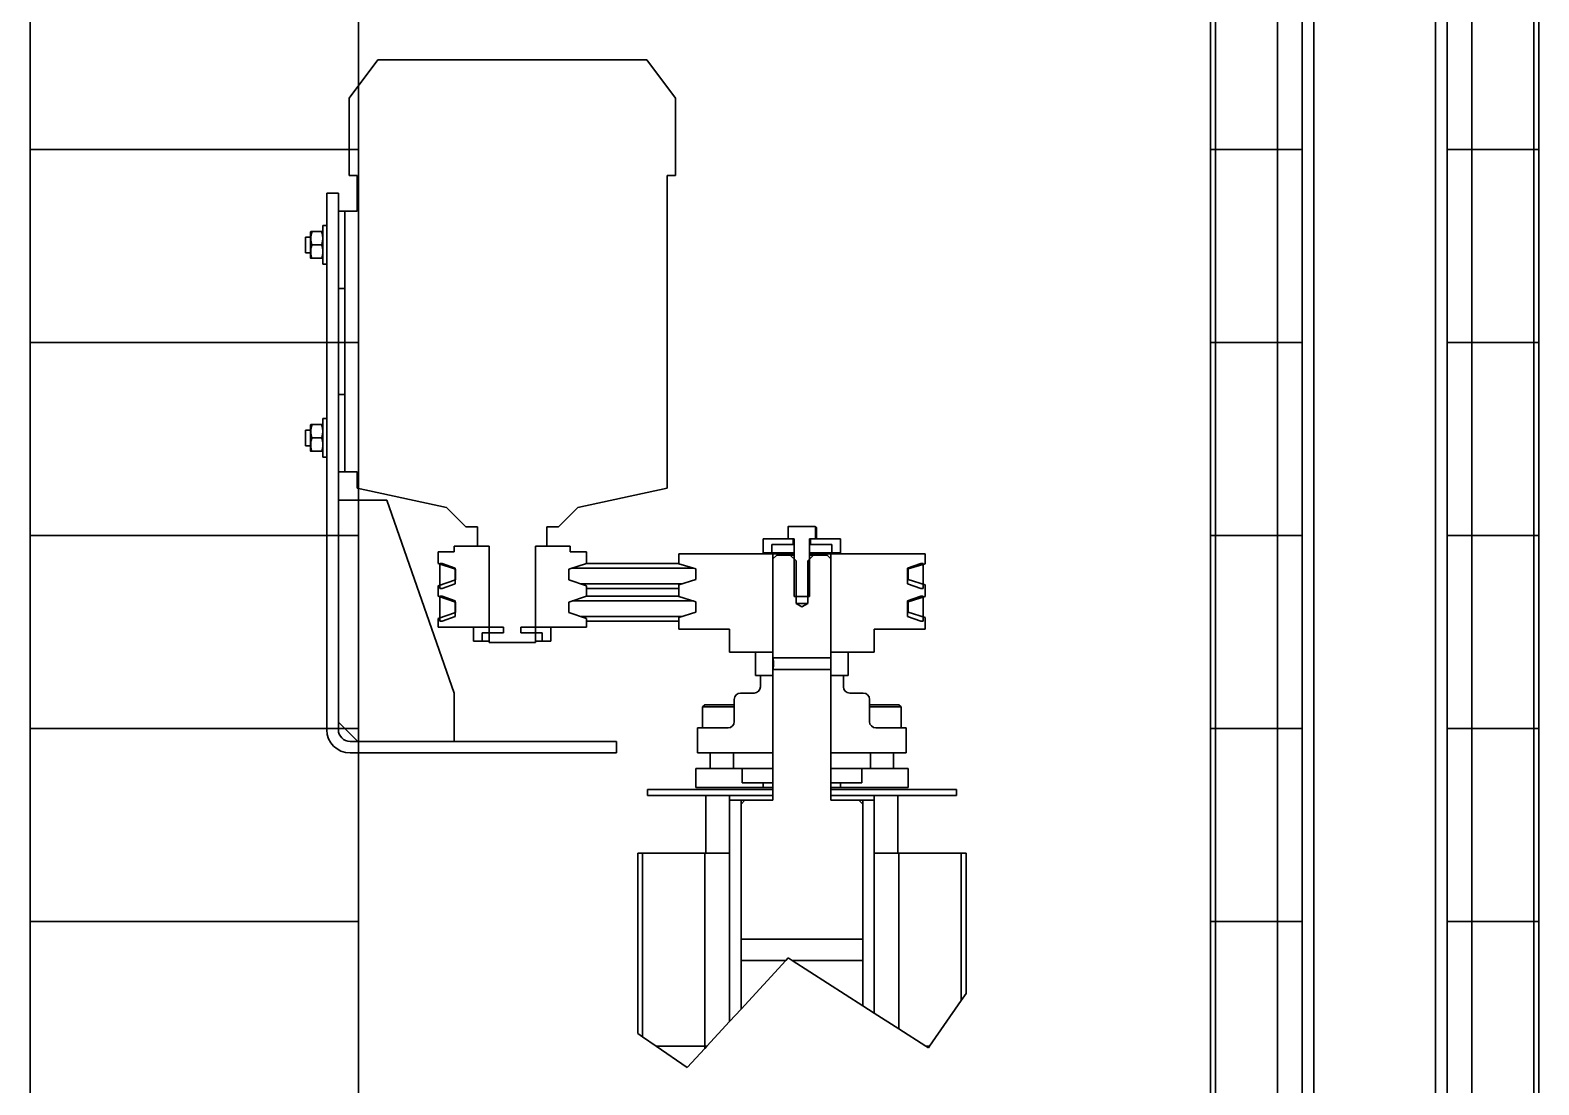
# Model space of a CAD drawing. Header units: millimetres. Extents: x 460 to 1241, y 241 to 3281.
# Drawn here: x 460 to 1241, y 586 to 1132 of the extents above; entities that cross this region are included whole.
import ezdxf

# ---------------------------------------------------------------- set-up
doc = ezdxf.new("R2010")
doc.units = ezdxf.units.MM
doc.layers.add('Break Lines', color=255, linetype='Continuous', lineweight=50)
doc.layers.add('Visible Edges', color=255, linetype='Continuous', lineweight=50)

msp = doc.modelspace()

# ---------------------------------------------------------------- linework, layer by layer
at = {"layer": 'Break Lines', "linetype": 'Continuous', "lineweight": 35}
for p, q in [((851.05, 650.05), (827.88, 624.85)), ((852.26, 651.36), (851.05, 650.05)), ((854.29, 650.05), (852.26, 651.36)), ((890.88, 626.56), (854.29, 650.05)), ((944.38, 632.97), (941.88, 629.35)), ((896.88, 622.71), (890.88, 626.56)), ((941.88, 629.35), (925.46, 605.55)), ((821.88, 618.33), (810.14, 605.55)), ((827.88, 624.85), (821.88, 618.33)), ((821.88, 618.33), (821.88, 618.33)), ((909.63, 614.52), (896.88, 622.71)), ((776.88, 610.41), (774.38, 612.13)), ((783.91, 605.55), (776.88, 610.41)), ((923.6, 605.55), (909.63, 614.52)), ((799.95, 594.48), (783.91, 605.55)), ((809.13, 604.46), (799.95, 594.48)), ((810.14, 605.55), (809.13, 604.46)), ((924.89, 604.73), (923.6, 605.55)), ((925.46, 605.55), (924.89, 604.73))]:
    msp.add_line(p, q, dxfattribs=at).dxf.unprotected_set("ltscale", 0)
at = {"layer": 'Visible Edges', "linetype": 'Continuous', "lineweight": 35}
for p, q in [((1118.46, 2897.68), (1118.46, 344.68)), ((1193.46, 344.68), (1193.46, 2897.68)), ((1124.46, 344.68), (1124.46, 2814.68)), ((1187.46, 2814.68), (1187.46, 344.68)), ((459.77, 1170.18), (459.77, 1070.18)), ((629.77, 1170.18), (629.77, 1070.18)), ((1070.96, 1170.18), (1070.96, 1070.18)), ((1073.46, 1070.18), (1073.46, 1170.18)), ((1105.71, 1170.18), (1105.71, 1070.18)), ((1118.46, 1070.18), (1118.46, 1170.18)), ((1193.46, 1170.18), (1193.46, 1070.18)), ((1206.21, 1070.18), (1206.21, 1170.18)), ((1238.46, 1170.18), (1238.46, 1070.18)), ((1240.96, 1070.18), (1240.96, 1170.18)), ((639.75, 1116.75), (624.88, 1096.75)), ((779.01, 1116.75), (639.75, 1116.75)), ((793.88, 1096.75), (779.01, 1116.75)), ((624.88, 1096.75), (624.88, 1056.75)), ((793.88, 1056.75), (793.88, 1096.75)), ((629.77, 1070.18), (459.77, 1070.18)), ((459.77, 1070.18), (459.77, 970.18)), ((629.77, 1070.18), (459.77, 1070.18)), ((629.77, 1070.18), (629.77, 970.18)), ((1073.46, 1070.18), (1070.96, 1070.18)), ((1070.96, 1070.18), (1070.96, 970.18)), ((1070.96, 1070.18), (1073.46, 1070.18)), ((1073.46, 970.18), (1073.46, 1070.18)), ((1073.46, 1070.18), (1105.71, 1070.18)), ((1105.71, 1070.18), (1073.46, 1070.18)), ((1118.46, 1070.18), (1105.71, 1070.18)), ((1105.71, 1070.18), (1105.71, 970.18)), ((1105.71, 1070.18), (1118.46, 1070.18)), ((1118.46, 970.18), (1118.46, 1070.18)), ((1118.46, 1070.18), (1118.46, 1070.18)), ((1118.46, 1070.18), (1118.46, 1070.18)), ((1193.46, 1070.18), (1193.46, 970.18)), ((1206.21, 1070.18), (1193.46, 1070.18)), ((1193.46, 1070.18), (1206.21, 1070.18)), ((1206.21, 970.18), (1206.21, 1070.18)), ((1206.21, 1070.18), (1238.46, 1070.18)), ((1238.46, 1070.18), (1206.21, 1070.18)), ((1240.96, 1070.18), (1238.46, 1070.18)), ((1238.46, 1070.18), (1238.46, 970.18)), ((1238.46, 1070.18), (1240.96, 1070.18)), ((1240.96, 970.18), (1240.96, 1070.18)), ((624.88, 1056.75), (629.13, 1056.75)), ((629.13, 1056.75), (629.13, 1038.25)), ((789.63, 1056.75), (793.88, 1056.75)), ((789.63, 894.75), (789.63, 1056.75)), ((613.38, 1047.55), (613.38, 769.55)), ((619.38, 1047.55), (613.38, 1047.55)), ((619.38, 769.55), (619.38, 1047.55)), ((619.38, 1038.25), (622.63, 1038.25)), ((622.63, 1038.25), (622.63, 903.25)), ((629.13, 1038.25), (622.63, 1038.25)), ((602.38, 1020.75), (602.38, 1024.75)), ((604.98, 1024.75), (602.38, 1024.75)), ((604.98, 1027.43), (605.13, 1027.68)), ((604.98, 1027.43), (604.98, 1013.83)), ((605.74, 1027.68), (610.62, 1027.68)), ((611.38, 1027.43), (611.23, 1027.68)), ((611.38, 1020.75), (611.38, 1030.75)), ((613.38, 1030.75), (611.38, 1030.75)), ((602.38, 1016.75), (602.38, 1020.75)), ((604.98, 1016.75), (602.38, 1016.75)), ((605.68, 1020.75), (610.69, 1020.75)), ((611.38, 1010.75), (611.38, 1020.75)), ((605.61, 1013.83), (610.75, 1013.83)), ((613.38, 1010.75), (611.38, 1010.75)), ((622.63, 998.25), (619.38, 998.25)), ((629.77, 970.18), (459.77, 970.18)), ((459.77, 970.18), (459.77, 870.18)), ((629.77, 970.18), (459.77, 970.18)), ((629.77, 970.18), (629.77, 870.18)), ((1073.46, 970.18), (1070.96, 970.18)), ((1070.96, 970.18), (1070.96, 870.18)), ((1070.96, 970.18), (1073.46, 970.18)), ((1073.46, 870.18), (1073.46, 970.18)), ((1073.46, 970.18), (1105.71, 970.18)), ((1105.71, 970.18), (1073.46, 970.18)), ((1118.46, 970.18), (1105.71, 970.18)), ((1105.71, 970.18), (1105.71, 870.18)), ((1105.71, 970.18), (1118.46, 970.18)), ((1118.46, 870.18), (1118.46, 970.18)), ((1118.46, 970.18), (1118.46, 970.18)), ((1118.46, 970.18), (1118.46, 970.18)), ((1193.46, 970.18), (1193.46, 870.18)), ((1206.21, 970.18), (1193.46, 970.18)), ((1193.46, 970.18), (1206.21, 970.18)), ((1206.21, 870.18), (1206.21, 970.18)), ((1206.21, 970.18), (1238.46, 970.18)), ((1238.46, 970.18), (1206.21, 970.18)), ((1240.96, 970.18), (1238.46, 970.18)), ((1238.46, 970.18), (1238.46, 870.18)), ((1238.46, 970.18), (1240.96, 970.18)), ((1240.96, 870.18), (1240.96, 970.18)), ((619.38, 943.25), (622.63, 943.25)), ((611.38, 930.75), (611.38, 920.75)), ((611.38, 930.75), (613.38, 930.75)), ((602.38, 920.75), (602.38, 924.75)), ((604.98, 924.75), (602.38, 924.75)), ((604.98, 927.43), (605.13, 927.68)), ((604.98, 927.43), (604.98, 913.83)), ((605.74, 927.68), (610.62, 927.68)), ((611.38, 927.43), (611.23, 927.68)), ((602.38, 916.75), (602.38, 920.75)), ((604.98, 916.75), (602.38, 916.75)), ((605.68, 920.75), (610.69, 920.75)), ((611.38, 920.75), (611.38, 910.75)), ((605.61, 913.83), (610.75, 913.83)), ((611.38, 910.75), (613.38, 910.75)), ((622.63, 903.25), (619.38, 903.25)), ((622.63, 903.25), (629.13, 903.25)), ((629.13, 903.25), (629.13, 894.75)), ((629.13, 894.75), (675.38, 884.75)), ((743.38, 884.75), (789.63, 894.75)), ((619.38, 888.55), (644.38, 888.55)), ((644.38, 888.55), (679.38, 788.55)), ((675.38, 884.75), (685.38, 874.75)), ((733.38, 874.75), (743.38, 884.75)), ((852.46, 874.95), (852.3, 874.87)), ((852.46, 874.95), (852.31, 874.87)), ((852.46, 874.95), (852.46, 874.95)), ((866.06, 874.95), (852.46, 874.95)), ((866.06, 874.95), (866.06, 874.95)), ((866.06, 874.95), (866.46, 874.72)), ((866.46, 874.72), (866.06, 874.95)), ((629.77, 870.18), (459.77, 870.18)), ((459.77, 870.18), (459.77, 770.18)), ((629.77, 870.18), (459.77, 870.18)), ((629.77, 870.18), (629.77, 770.18)), ((685.38, 874.75), (691.38, 874.75)), ((691.38, 874.75), (691.38, 864.75)), ((727.38, 874.75), (733.38, 874.75)), ((727.38, 864.75), (727.38, 874.75)), ((839.38, 868.55), (839.38, 861.25)), ((854.88, 868.55), (839.38, 868.55)), ((852.3, 874.87), (852.3, 868.55)), ((852.3, 868.55), (855.38, 868.55)), ((854.88, 865.55), (854.88, 868.55)), ((855.38, 868.55), (855.38, 838.55)), ((863.38, 838.55), (863.38, 868.55)), ((863.38, 868.55), (866.46, 868.55)), ((863.88, 868.55), (863.88, 865.55)), ((879.38, 868.55), (863.88, 868.55)), ((866.46, 868.55), (866.46, 874.72)), ((866.98, 868.55), (866.98, 874.2)), ((879.38, 861.25), (879.38, 868.55)), ((1073.46, 870.18), (1070.96, 870.18)), ((1070.96, 870.18), (1070.96, 770.18)), ((1070.96, 870.18), (1073.46, 870.18)), ((1073.46, 770.18), (1073.46, 870.18)), ((1073.46, 870.18), (1105.71, 870.18)), ((1105.71, 870.18), (1073.46, 870.18)), ((1118.46, 870.18), (1105.71, 870.18)), ((1105.71, 870.18), (1105.71, 770.18)), ((1105.71, 870.18), (1118.46, 870.18)), ((1118.46, 770.18), (1118.46, 870.18)), ((1118.46, 870.18), (1118.46, 870.18)), ((1118.46, 870.18), (1118.46, 870.18)), ((1193.46, 870.18), (1193.46, 770.18)), ((1206.21, 870.18), (1193.46, 870.18)), ((1193.46, 870.18), (1206.21, 870.18)), ((1206.21, 770.18), (1206.21, 870.18)), ((1206.21, 870.18), (1238.46, 870.18)), ((1238.46, 870.18), (1206.21, 870.18)), ((1240.96, 870.18), (1238.46, 870.18)), ((1238.46, 870.18), (1238.46, 770.18)), ((1238.46, 870.18), (1240.96, 870.18)), ((1240.96, 770.18), (1240.96, 870.18)), ((670.98, 861.75), (670.98, 855.77)), ((679.38, 861.75), (670.98, 861.75)), ((679.38, 864.75), (679.38, 861.75)), ((697.38, 864.75), (679.38, 864.75)), ((691.38, 864.75), (697.38, 864.75)), ((697.38, 864.75), (697.38, 814.75)), ((697.38, 822.75), (697.38, 864.75)), ((721.38, 864.75), (727.38, 864.75)), ((721.38, 814.75), (721.38, 864.75)), ((721.38, 864.75), (721.38, 822.75)), ((739.38, 864.75), (721.38, 864.75)), ((739.38, 861.75), (739.38, 864.75)), ((747.78, 861.75), (739.38, 861.75)), ((747.78, 855.77), (747.78, 861.75)), ((795.58, 860.75), (795.58, 855.61)), ((844.38, 860.75), (795.58, 860.75)), ((839.38, 861.25), (843.88, 861.25)), ((843.88, 865.55), (854.88, 865.55)), ((843.88, 861.25), (843.88, 865.55)), ((855.38, 861.25), (843.88, 861.25)), ((844.38, 860.75), (855.38, 860.75)), ((844.38, 809.75), (844.38, 860.75)), ((846.38, 860.05), (844.38, 858.05)), ((853.38, 860.05), (846.38, 860.05)), ((853.38, 860.05), (855.38, 860.05)), ((856.38, 857.05), (853.38, 860.05)), ((855.38, 865.55), (854.88, 865.55)), ((865.38, 860.05), (862.38, 857.05)), ((863.88, 865.55), (863.38, 865.55)), ((874.88, 861.25), (863.38, 861.25)), ((863.38, 860.75), (871.91, 860.75)), ((863.38, 860.05), (865.38, 860.05)), ((863.88, 865.55), (874.88, 865.55)), ((872.38, 860.05), (865.38, 860.05)), ((871.91, 860.05), (871.91, 860.75)), ((871.91, 860.75), (874.37, 860.75)), ((874.38, 858.05), (872.38, 860.05)), ((874.37, 860.75), (874.37, 858.07)), ((874.37, 860.75), (874.38, 860.75)), ((874.38, 860.75), (874.38, 809.75)), ((923.18, 860.75), (874.38, 860.75)), ((874.88, 865.55), (874.88, 861.25)), ((874.88, 861.25), (879.38, 861.25)), ((923.18, 855.61), (923.18, 860.75)), ((670.98, 855.77), (680.03, 852.74)), ((671.88, 855.75), (671.88, 842.75)), ((673.13, 855.75), (671.88, 855.75)), ((679.88, 853.3), (673.13, 855.75)), ((679.88, 845.21), (679.88, 853.3)), ((680.03, 852.74), (680.03, 847.24)), ((738.74, 852.74), (747.78, 855.77)), ((738.74, 847.24), (738.74, 852.74)), ((803.16, 853.3), (740.41, 853.3)), ((795.58, 855.75), (747.75, 855.75)), ((795.58, 855.61), (804.38, 852.92)), ((804.38, 852.92), (804.38, 847.42)), ((844.38, 858.05), (844.38, 806.75)), ((856.38, 835.05), (856.38, 857.05)), ((862.38, 857.05), (862.38, 835.05)), ((874.38, 806.75), (874.38, 858.05)), ((920.88, 855.75), (914.13, 853.3)), ((914.13, 853.3), (914.13, 845.21)), ((914.38, 852.92), (923.18, 855.61)), ((914.38, 847.42), (914.38, 852.92)), ((922.13, 855.75), (920.88, 855.75)), ((922.13, 842.75), (922.13, 855.75)), ((680.03, 847.24), (670.98, 844.21)), ((670.98, 844.21), (670.98, 838.77)), ((673.13, 842.75), (679.88, 845.21)), ((747.78, 844.21), (738.74, 847.24)), ((797.15, 845.21), (744.8, 845.21)), ((747.78, 838.77), (747.78, 844.21)), ((804.38, 847.42), (795.58, 844.73)), ((795.58, 844.73), (795.58, 838.61)), ((914.13, 845.21), (920.88, 842.75)), ((923.18, 844.73), (914.38, 847.42)), ((923.18, 838.61), (923.18, 844.73)), ((670.98, 838.77), (680.03, 835.74)), ((671.88, 842.75), (673.13, 842.75)), ((671.88, 838.75), (671.88, 825.75)), ((673.13, 838.75), (671.88, 838.75)), ((679.88, 836.3), (673.13, 838.75)), ((679.88, 828.21), (679.88, 836.3)), ((738.74, 835.74), (747.78, 838.77)), ((803.16, 836.3), (740.41, 836.3)), ((795.58, 838.75), (747.75, 838.75)), ((795.58, 842.75), (747.78, 842.75)), ((795.58, 838.61), (804.38, 835.92)), ((804.38, 835.92), (804.38, 830.42)), ((855.38, 838.55), (863.38, 838.55)), ((920.88, 838.75), (914.13, 836.3)), ((914.13, 836.3), (914.13, 828.21)), ((914.38, 835.92), (923.18, 838.61)), ((914.38, 830.42), (914.38, 835.92)), ((920.88, 842.75), (922.13, 842.75)), ((922.13, 838.75), (920.88, 838.75)), ((922.13, 825.75), (922.13, 838.75)), ((680.03, 830.24), (670.98, 827.21)), ((673.13, 825.75), (679.88, 828.21)), ((680.03, 835.74), (680.03, 830.24)), ((738.74, 830.24), (738.74, 835.74)), ((747.78, 827.21), (738.74, 830.24)), ((797.15, 828.21), (744.8, 828.21)), ((804.38, 830.42), (795.58, 827.73)), ((862.38, 835.05), (856.38, 835.05)), ((914.13, 828.21), (920.88, 825.75)), ((923.18, 827.73), (914.38, 830.42)), ((670.98, 827.21), (670.98, 822.75)), ((670.98, 822.75), (697.38, 822.75)), ((671.88, 825.75), (673.13, 825.75)), ((689.38, 822.75), (689.38, 815.45)), ((704.88, 822.75), (689.38, 822.75)), ((704.88, 819.75), (704.88, 822.75)), ((713.88, 822.75), (713.88, 819.75)), ((729.38, 822.75), (713.88, 822.75)), ((721.38, 822.75), (747.78, 822.75)), ((729.38, 815.45), (729.38, 822.75)), ((747.78, 822.75), (747.78, 827.21)), ((795.58, 825.75), (747.78, 825.75)), ((795.58, 827.73), (795.58, 821.75)), ((795.58, 821.75), (821.88, 821.75)), ((821.88, 821.75), (821.88, 809.75)), ((896.88, 821.75), (923.18, 821.75)), ((896.88, 809.75), (896.88, 821.75)), ((920.88, 825.75), (922.13, 825.75)), ((923.18, 821.75), (923.18, 827.73)), ((689.38, 815.45), (693.88, 815.45)), ((693.88, 819.75), (704.88, 819.75)), ((693.88, 815.45), (693.88, 819.75)), ((697.38, 815.45), (693.88, 815.45)), ((697.38, 814.75), (721.38, 814.75)), ((713.88, 819.75), (724.88, 819.75)), ((724.88, 815.45), (721.38, 815.45)), ((724.88, 819.75), (724.88, 815.45)), ((724.88, 815.45), (729.38, 815.45)), ((821.88, 809.75), (844.38, 809.75)), ((844.38, 809.75), (835.38, 809.75)), ((835.38, 809.75), (835.38, 797.75)), ((844.38, 809.75), (844.38, 809.75)), ((844.38, 809.75), (844.38, 809.75)), ((844.38, 797.75), (844.38, 809.75)), ((844.38, 806.75), (874.38, 806.75)), ((874.38, 809.75), (896.88, 809.75)), ((874.38, 809.75), (874.38, 797.75)), ((883.38, 809.75), (874.38, 809.75)), ((883.38, 797.75), (883.38, 809.75)), ((835.38, 797.75), (844.38, 797.75)), ((837.88, 797.75), (837.88, 791.8)), ((844.38, 797.75), (837.88, 797.75)), ((844.38, 800.75), (844.38, 733.05)), ((874.38, 800.75), (844.38, 800.75)), ((844.38, 797.75), (844.38, 797.75)), ((844.38, 797.75), (844.38, 797.75)), ((844.38, 757.55), (844.38, 797.75)), ((874.38, 733.05), (874.38, 800.75)), ((874.38, 797.75), (883.38, 797.75)), ((874.38, 797.75), (874.38, 757.55)), ((880.88, 797.75), (874.38, 797.75)), ((880.88, 791.8), (880.88, 797.75)), ((679.38, 788.55), (679.38, 763.55)), ((809.12, 782.55), (807.92, 781.35)), ((818.93, 781.35), (807.92, 781.35)), ((807.92, 770.55), (807.92, 781.35)), ((809.12, 782.55), (818.8, 782.55)), ((818.8, 782.55), (824.38, 782.55)), ((824.38, 781.35), (818.93, 781.35)), ((824.38, 785.3), (824.38, 773.8)), ((834.63, 788.55), (827.63, 788.55)), ((891.13, 788.55), (884.13, 788.55)), ((894.38, 773.8), (894.38, 785.3)), ((894.38, 782.55), (909.64, 782.55)), ((910.84, 781.35), (894.38, 781.35)), ((909.64, 782.55), (910.84, 781.35)), ((910.84, 770.55), (910.84, 781.35)), ((629.38, 763.55), (619.38, 773.55)), ((629.77, 770.18), (459.77, 770.18)), ((459.77, 770.18), (459.77, 670.18)), ((629.77, 770.18), (459.77, 770.18)), ((629.77, 770.18), (629.77, 670.18)), ((805.38, 770.55), (805.38, 757.55)), ((821.13, 770.55), (805.38, 770.55)), ((913.38, 770.55), (897.63, 770.55)), ((913.38, 757.55), (913.38, 770.55)), ((1073.46, 770.18), (1070.96, 770.18)), ((1070.96, 770.18), (1070.96, 670.18)), ((1070.96, 770.18), (1073.46, 770.18)), ((1073.46, 670.18), (1073.46, 770.18)), ((1073.46, 770.18), (1105.71, 770.18)), ((1105.71, 770.18), (1073.46, 770.18)), ((1118.46, 770.18), (1105.71, 770.18)), ((1105.71, 770.18), (1105.71, 670.18)), ((1105.71, 770.18), (1118.46, 770.18)), ((1118.46, 670.18), (1118.46, 770.18)), ((1118.46, 770.18), (1118.46, 770.18)), ((1118.46, 770.18), (1118.46, 770.18)), ((1193.46, 770.18), (1193.46, 670.18)), ((1206.21, 770.18), (1193.46, 770.18)), ((1193.46, 770.18), (1206.21, 770.18)), ((1206.21, 670.18), (1206.21, 770.18)), ((1206.21, 770.18), (1238.46, 770.18)), ((1238.46, 770.18), (1206.21, 770.18)), ((1240.96, 770.18), (1238.46, 770.18)), ((1238.46, 770.18), (1238.46, 670.18)), ((1238.46, 770.18), (1240.96, 770.18)), ((1240.96, 670.18), (1240.96, 770.18)), ((763.38, 763.55), (625.38, 763.55)), ((763.38, 757.55), (763.38, 763.55)), ((625.38, 757.55), (763.38, 757.55)), ((805.38, 757.55), (844.38, 757.55)), ((811.88, 757.55), (811.88, 749.55)), ((823.88, 757.55), (823.88, 749.55)), ((844.38, 757.55), (844.38, 757.55)), ((874.38, 757.55), (913.38, 757.55)), ((894.88, 757.55), (894.88, 749.55)), ((906.88, 757.55), (906.88, 749.55)), ((804.38, 749.55), (804.38, 739.55)), ((828.38, 749.55), (804.38, 749.55)), ((828.38, 749.55), (844.38, 749.55)), ((828.38, 742.05), (828.38, 749.55)), ((874.38, 749.55), (890.38, 749.55)), ((890.38, 749.55), (890.38, 742.05)), ((914.38, 749.55), (890.38, 749.55)), ((914.38, 739.55), (914.38, 749.55)), ((779.38, 738.55), (779.38, 735.55)), ((844.38, 738.55), (779.38, 738.55)), ((779.38, 735.55), (844.38, 735.55)), ((804.38, 739.55), (839.38, 739.55)), ((809.63, 735.55), (809.63, 705.55)), ((821.88, 735.55), (809.63, 735.55)), ((821.88, 705.55), (821.88, 735.55)), ((839.38, 742.05), (828.38, 742.05)), ((844.38, 742.05), (839.38, 742.05)), ((839.38, 739.55), (839.38, 742.05)), ((844.38, 739.55), (839.38, 739.55)), ((844.38, 738.55), (844.38, 738.55)), ((844.38, 735.55), (844.38, 738.55)), ((844.38, 735.55), (844.38, 735.55)), ((879.38, 742.05), (874.38, 742.05)), ((879.38, 739.55), (874.38, 739.55)), ((939.38, 738.55), (874.38, 738.55)), ((874.38, 738.55), (874.38, 735.55)), ((874.38, 735.55), (939.38, 735.55)), ((879.38, 742.05), (879.38, 739.55)), ((890.38, 742.05), (879.38, 742.05)), ((879.38, 739.55), (914.38, 739.55)), ((909.13, 735.55), (896.88, 735.55)), ((896.88, 735.55), (896.88, 705.55)), ((909.13, 705.55), (909.13, 735.55)), ((939.38, 735.55), (939.38, 738.55)), ((821.88, 733.05), (821.88, 618.33)), ((827.88, 733.05), (821.88, 733.05)), ((829.88, 733.05), (827.88, 731.05)), ((827.88, 733.05), (829.88, 733.05)), ((827.88, 722.05), (827.88, 733.05)), ((827.88, 731.05), (827.88, 661.05)), ((844.38, 733.05), (829.88, 733.05)), ((888.88, 733.05), (874.38, 733.05)), ((890.88, 731.05), (888.88, 733.05)), ((888.88, 733.05), (890.88, 733.05)), ((890.88, 733.05), (890.88, 722.05)), ((896.88, 733.05), (890.88, 733.05)), ((890.88, 661.05), (890.88, 731.05)), ((896.88, 622.71), (896.88, 733.05)), ((827.87, 722.05), (827.88, 722.05)), ((827.87, 650.05), (827.87, 722.05)), ((890.88, 722.05), (890.9, 722.05)), ((890.9, 722.05), (890.9, 650.05)), ((776.88, 705.55), (774.38, 705.55)), ((774.38, 705.55), (774.38, 612.13)), ((776.88, 610.41), (776.88, 705.55)), ((776.88, 705.55), (809.13, 705.55)), ((821.88, 705.55), (809.13, 705.55)), ((809.13, 705.55), (809.13, 605.55)), ((809.63, 705.55), (821.88, 705.55)), ((821.88, 705.55), (821.88, 705.55)), ((821.88, 618.33), (821.88, 705.55)), ((821.88, 705.55), (821.88, 705.55)), ((896.88, 705.55), (909.13, 705.55)), ((896.88, 705.55), (896.88, 622.71)), ((909.63, 705.55), (896.88, 705.55)), ((909.63, 614.52), (909.63, 705.55)), ((909.63, 705.55), (941.88, 705.55)), ((944.38, 705.55), (941.88, 705.55)), ((941.88, 705.55), (941.88, 629.35)), ((944.38, 632.97), (944.38, 705.55)), ((629.77, 670.18), (459.77, 670.18)), ((459.77, 670.18), (459.77, 570.18)), ((629.77, 670.18), (459.77, 670.18)), ((629.77, 670.18), (629.77, 570.18)), ((1073.46, 670.18), (1070.96, 670.18)), ((1070.96, 670.18), (1070.96, 570.18)), ((1070.96, 670.18), (1073.46, 670.18)), ((1073.46, 570.18), (1073.46, 670.18)), ((1073.46, 670.18), (1105.71, 670.18)), ((1105.71, 670.18), (1073.46, 670.18)), ((1118.46, 670.18), (1105.71, 670.18)), ((1105.71, 670.18), (1105.71, 570.18)), ((1105.71, 670.18), (1118.46, 670.18)), ((1118.46, 570.18), (1118.46, 670.18)), ((1118.46, 670.18), (1118.46, 670.18)), ((1118.46, 670.18), (1118.46, 670.18)), ((1193.46, 670.18), (1193.46, 570.18)), ((1206.21, 670.18), (1193.46, 670.18)), ((1193.46, 670.18), (1206.21, 670.18)), ((1206.21, 570.18), (1206.21, 670.18)), ((1206.21, 670.18), (1238.46, 670.18)), ((1238.46, 670.18), (1206.21, 670.18)), ((1240.96, 670.18), (1238.46, 670.18)), ((1238.46, 670.18), (1238.46, 570.18)), ((1238.46, 670.18), (1240.96, 670.18)), ((1240.96, 570.18), (1240.96, 670.18)), ((827.88, 661.05), (890.88, 661.05)), ((827.88, 650.05), (827.87, 650.05)), ((827.88, 624.85), (827.88, 650.05)), ((851.05, 650.05), (827.88, 650.05)), ((890.88, 650.05), (854.29, 650.05)), ((890.9, 650.05), (890.88, 650.05)), ((890.88, 650.05), (890.88, 626.56)), ((783.91, 605.55), (809.13, 605.55)), ((809.13, 605.55), (783.91, 605.55)), ((809.13, 605.55), (809.13, 604.46)), ((810.14, 605.55), (809.13, 605.55)), ((809.13, 605.55), (810.14, 605.55)), ((923.6, 605.55), (925.46, 605.55)), ((925.46, 605.55), (923.6, 605.55))]:
    msp.add_line(p, q, dxfattribs=at).dxf.unprotected_set("ltscale", 0)
for points in [[(605.74, 1027.68), (605.63, 1027.35), (605.53, 1027.03), (605.45, 1026.72), (605.37, 1026.42), (605.31, 1026.13), (605.25, 1025.84), (605.21, 1025.56), (605.17, 1025.28), (605.14, 1025.01), (605.11, 1024.74), (605.1, 1024.47), (605.09, 1024.2), (605.09, 1023.93), (605.1, 1023.66), (605.12, 1023.39), (605.15, 1023.12), (605.18, 1022.84), (605.22, 1022.57), (605.28, 1022.28), (605.34, 1021.99), (605.4, 1021.69), (605.48, 1021.39), (605.57, 1021.08), (605.68, 1020.75)], [(605.13, 1027.68), (605.13, 1027.68), (605.13, 1027.68), (605.14, 1027.68), (605.15, 1027.68), (605.15, 1027.68), (605.17, 1027.68), (605.18, 1027.68), (605.19, 1027.68), (605.21, 1027.68), (605.23, 1027.68), (605.25, 1027.68), (605.27, 1027.68), (605.3, 1027.68), (605.33, 1027.68), (605.36, 1027.68), (605.39, 1027.68), (605.42, 1027.68), (605.46, 1027.68), (605.5, 1027.68), (605.54, 1027.68), (605.59, 1027.68), (605.64, 1027.68), (605.69, 1027.68), (605.74, 1027.68)], [(610.69, 1020.75), (610.79, 1021.08), (610.88, 1021.39), (610.96, 1021.69), (611.03, 1021.99), (611.09, 1022.28), (611.14, 1022.57), (611.18, 1022.84), (611.22, 1023.12), (611.24, 1023.39), (611.26, 1023.66), (611.27, 1023.93), (611.27, 1024.2), (611.26, 1024.47), (611.25, 1024.74), (611.23, 1025.01), (611.2, 1025.28), (611.16, 1025.56), (611.11, 1025.84), (611.05, 1026.13), (610.99, 1026.42), (610.91, 1026.72), (610.83, 1027.03), (610.73, 1027.35), (610.62, 1027.68)], [(610.62, 1027.68), (610.68, 1027.68), (610.73, 1027.68), (610.78, 1027.68), (610.82, 1027.68), (610.86, 1027.68), (610.9, 1027.68), (610.94, 1027.68), (610.97, 1027.68), (611.01, 1027.68), (611.04, 1027.68), (611.06, 1027.68), (611.09, 1027.68), (611.11, 1027.68), (611.13, 1027.68), (611.15, 1027.68), (611.17, 1027.68), (611.19, 1027.68), (611.2, 1027.68), (611.21, 1027.68), (611.22, 1027.68), (611.22, 1027.68), (611.23, 1027.68), (611.23, 1027.68), (611.23, 1027.68)], [(605.68, 1020.75), (605.57, 1020.42), (605.47, 1020.1), (605.38, 1019.79), (605.3, 1019.49), (605.24, 1019.2), (605.18, 1018.91), (605.13, 1018.63), (605.09, 1018.35), (605.06, 1018.08), (605.04, 1017.81), (605.03, 1017.54), (605.02, 1017.27), (605.02, 1017), (605.03, 1016.73), (605.05, 1016.47), (605.07, 1016.19), (605.11, 1015.92), (605.15, 1015.64), (605.2, 1015.36), (605.26, 1015.07), (605.34, 1014.77), (605.42, 1014.46), (605.51, 1014.15), (605.61, 1013.83)], [(610.75, 1013.83), (610.86, 1014.15), (610.95, 1014.46), (611.03, 1014.77), (611.1, 1015.07), (611.16, 1015.36), (611.21, 1015.64), (611.25, 1015.92), (611.29, 1016.19), (611.32, 1016.47), (611.33, 1016.73), (611.34, 1017), (611.34, 1017.27), (611.34, 1017.54), (611.32, 1017.81), (611.3, 1018.08), (611.27, 1018.35), (611.23, 1018.63), (611.18, 1018.91), (611.13, 1019.2), (611.06, 1019.49), (610.98, 1019.79), (610.9, 1020.1), (610.8, 1020.42), (610.69, 1020.75)], [(605.61, 1013.83), (605.56, 1013.83), (605.51, 1013.83), (605.47, 1013.83), (605.42, 1013.83), (605.38, 1013.83), (605.34, 1013.83), (605.3, 1013.83), (605.27, 1013.83), (605.23, 1013.83), (605.2, 1013.83), (605.17, 1013.83), (605.15, 1013.83), (605.12, 1013.83), (605.1, 1013.83), (605.08, 1013.83), (605.06, 1013.83), (605.04, 1013.83), (605.02, 1013.83), (605.01, 1013.83), (605, 1013.83), (604.99, 1013.83), (604.99, 1013.83), (604.98, 1013.83), (604.98, 1013.83)], [(611.38, 1013.83), (611.38, 1013.83), (611.38, 1013.83), (611.37, 1013.83), (611.36, 1013.83), (611.35, 1013.83), (611.34, 1013.83), (611.32, 1013.83), (611.31, 1013.83), (611.29, 1013.83), (611.27, 1013.83), (611.24, 1013.83), (611.22, 1013.83), (611.19, 1013.83), (611.16, 1013.83), (611.13, 1013.83), (611.1, 1013.83), (611.06, 1013.83), (611.02, 1013.83), (610.98, 1013.83), (610.94, 1013.83), (610.9, 1013.83), (610.85, 1013.83), (610.8, 1013.83), (610.75, 1013.83)], [(605.74, 927.68), (605.63, 927.35), (605.53, 927.03), (605.45, 926.72), (605.37, 926.42), (605.31, 926.13), (605.25, 925.84), (605.21, 925.56), (605.17, 925.28), (605.14, 925.01), (605.11, 924.74), (605.1, 924.47), (605.09, 924.2), (605.09, 923.93), (605.1, 923.66), (605.12, 923.39), (605.15, 923.12), (605.18, 922.84), (605.22, 922.57), (605.28, 922.28), (605.34, 921.99), (605.4, 921.69), (605.48, 921.39), (605.57, 921.08), (605.68, 920.75)], [(605.13, 927.68), (605.13, 927.68), (605.13, 927.68), (605.14, 927.68), (605.15, 927.68), (605.15, 927.68), (605.17, 927.68), (605.18, 927.68), (605.19, 927.68), (605.21, 927.68), (605.23, 927.68), (605.25, 927.68), (605.27, 927.68), (605.3, 927.68), (605.33, 927.68), (605.36, 927.68), (605.39, 927.68), (605.42, 927.68), (605.46, 927.68), (605.5, 927.68), (605.54, 927.68), (605.59, 927.68), (605.64, 927.68), (605.69, 927.68), (605.74, 927.68)], [(610.69, 920.75), (610.79, 921.08), (610.88, 921.39), (610.96, 921.69), (611.03, 921.99), (611.09, 922.28), (611.14, 922.57), (611.18, 922.84), (611.22, 923.12), (611.24, 923.39), (611.26, 923.66), (611.27, 923.93), (611.27, 924.2), (611.26, 924.47), (611.25, 924.74), (611.23, 925.01), (611.2, 925.28), (611.16, 925.56), (611.11, 925.84), (611.05, 926.13), (610.99, 926.42), (610.91, 926.72), (610.83, 927.03), (610.73, 927.35), (610.62, 927.68)], [(610.62, 927.68), (610.68, 927.68), (610.73, 927.68), (610.78, 927.68), (610.82, 927.68), (610.86, 927.68), (610.9, 927.68), (610.94, 927.68), (610.97, 927.68), (611.01, 927.68), (611.04, 927.68), (611.06, 927.68), (611.09, 927.68), (611.11, 927.68), (611.13, 927.68), (611.15, 927.68), (611.17, 927.68), (611.19, 927.68), (611.2, 927.68), (611.21, 927.68), (611.22, 927.68), (611.22, 927.68), (611.23, 927.68), (611.23, 927.68), (611.23, 927.68)], [(605.68, 920.75), (605.57, 920.42), (605.47, 920.1), (605.38, 919.79), (605.3, 919.49), (605.24, 919.2), (605.18, 918.91), (605.13, 918.63), (605.09, 918.35), (605.06, 918.08), (605.04, 917.81), (605.03, 917.54), (605.02, 917.27), (605.02, 917), (605.03, 916.73), (605.05, 916.47), (605.07, 916.19), (605.11, 915.92), (605.15, 915.64), (605.2, 915.36), (605.26, 915.07), (605.34, 914.77), (605.42, 914.46), (605.51, 914.15), (605.61, 913.83)], [(610.75, 913.83), (610.86, 914.15), (610.95, 914.46), (611.03, 914.77), (611.1, 915.07), (611.16, 915.36), (611.21, 915.64), (611.25, 915.92), (611.29, 916.19), (611.32, 916.47), (611.33, 916.73), (611.34, 917), (611.34, 917.27), (611.34, 917.54), (611.32, 917.81), (611.3, 918.08), (611.27, 918.35), (611.23, 918.63), (611.18, 918.91), (611.13, 919.2), (611.06, 919.49), (610.98, 919.79), (610.9, 920.1), (610.8, 920.42), (610.69, 920.75)], [(605.61, 913.83), (605.56, 913.83), (605.51, 913.83), (605.47, 913.83), (605.42, 913.83), (605.38, 913.83), (605.34, 913.83), (605.3, 913.83), (605.27, 913.83), (605.23, 913.83), (605.2, 913.83), (605.17, 913.83), (605.15, 913.83), (605.12, 913.83), (605.1, 913.83), (605.08, 913.83), (605.06, 913.83), (605.04, 913.83), (605.02, 913.83), (605.01, 913.83), (605, 913.83), (604.99, 913.83), (604.99, 913.83), (604.98, 913.83), (604.98, 913.83)], [(611.38, 913.83), (611.38, 913.83), (611.38, 913.83), (611.37, 913.83), (611.36, 913.83), (611.35, 913.83), (611.34, 913.83), (611.32, 913.83), (611.31, 913.83), (611.29, 913.83), (611.27, 913.83), (611.24, 913.83), (611.22, 913.83), (611.19, 913.83), (611.16, 913.83), (611.13, 913.83), (611.1, 913.83), (611.06, 913.83), (611.02, 913.83), (610.98, 913.83), (610.94, 913.83), (610.9, 913.83), (610.85, 913.83), (610.8, 913.83), (610.75, 913.83)], [(852.3, 874.87), (852.3, 874.87), (852.3, 874.87), (852.3, 874.87), (852.3, 874.87), (852.31, 874.87), (852.31, 874.87), (852.31, 874.87), (852.31, 874.87), (852.31, 874.87), (852.31, 874.87), (852.31, 874.87), (852.31, 874.87), (852.31, 874.87), (852.31, 874.87), (852.31, 874.87), (852.31, 874.87), (852.31, 874.87), (852.31, 874.87), (852.31, 874.87), (852.31, 874.87), (852.31, 874.87), (852.31, 874.87), (852.31, 874.87), (852.31, 874.87)], [(866.98, 874.2), (866.96, 874.23), (866.93, 874.26), (866.91, 874.29), (866.89, 874.32), (866.86, 874.35), (866.84, 874.38), (866.82, 874.41), (866.8, 874.43), (866.77, 874.46), (866.75, 874.48), (866.73, 874.5), (866.71, 874.52), (866.69, 874.55), (866.67, 874.57), (866.64, 874.59), (866.62, 874.6), (866.6, 874.62), (866.58, 874.64), (866.56, 874.65), (866.54, 874.67), (866.52, 874.68), (866.5, 874.7), (866.48, 874.71), (866.46, 874.72)], [(862.38, 835.05), (859.42, 833.27), (859.4, 833.26), (859.39, 833.26), (859.39, 833.26), (859.39, 833.25), (859.39, 833.25), (859.39, 833.25), (859.39, 833.25), (859.39, 833.25), (859.38, 833.25), (859.38, 833.25), (859.38, 833.25), (859.38, 833.25), (859.38, 833.25), (859.38, 833.25), (859.38, 833.25), (859.38, 833.25), (859.38, 833.25), (859.38, 833.25), (859.38, 833.26), (859.37, 833.26), (859.37, 833.26), (859.35, 833.27), (856.38, 835.05)], [(844.69, 803.75), (844.69, 803.94), (844.68, 804.14), (844.67, 804.33), (844.67, 804.53), (844.66, 804.72), (844.64, 804.9), (844.63, 805.09), (844.61, 805.26), (844.59, 805.43), (844.57, 805.59), (844.55, 805.74), (844.53, 805.88), (844.52, 806.01), (844.5, 806.13), (844.48, 806.24), (844.46, 806.35), (844.44, 806.44), (844.43, 806.53), (844.41, 806.6), (844.4, 806.65), (844.39, 806.7), (844.39, 806.73), (844.38, 806.75), (844.38, 806.75)], [(844.38, 800.75), (844.38, 800.76), (844.39, 800.78), (844.39, 800.81), (844.4, 800.85), (844.41, 800.91), (844.43, 800.98), (844.44, 801.06), (844.46, 801.16), (844.48, 801.26), (844.5, 801.38), (844.52, 801.5), (844.53, 801.63), (844.55, 801.77), (844.57, 801.92), (844.59, 802.08), (844.61, 802.25), (844.63, 802.42), (844.64, 802.6), (844.66, 802.79), (844.67, 802.98), (844.67, 803.18), (844.68, 803.37), (844.69, 803.56), (844.69, 803.75)]]:
    msp.add_lwpolyline(points, dxfattribs=at).dxf.unprotected_set("ltscale", 0)
for centre, radius, start, end in [((834.63, 791.8), 3.25, 270, 0), ((884.13, 791.8), 3.25, 180, 270), ((827.63, 785.3), 3.25, 90, 180), ((891.13, 785.3), 3.25, 0, 90), ((821.13, 773.8), 3.25, 270, 0), ((897.63, 773.8), 3.25, 180, 270), ((625.38, 769.55), 12, 180, 270), ((625.38, 769.55), 6, 180, 270)]:
    msp.add_arc(centre, radius, start, end, dxfattribs=at).dxf.unprotected_set("ltscale", 0)

doc.saveas('drawing.dxf')
